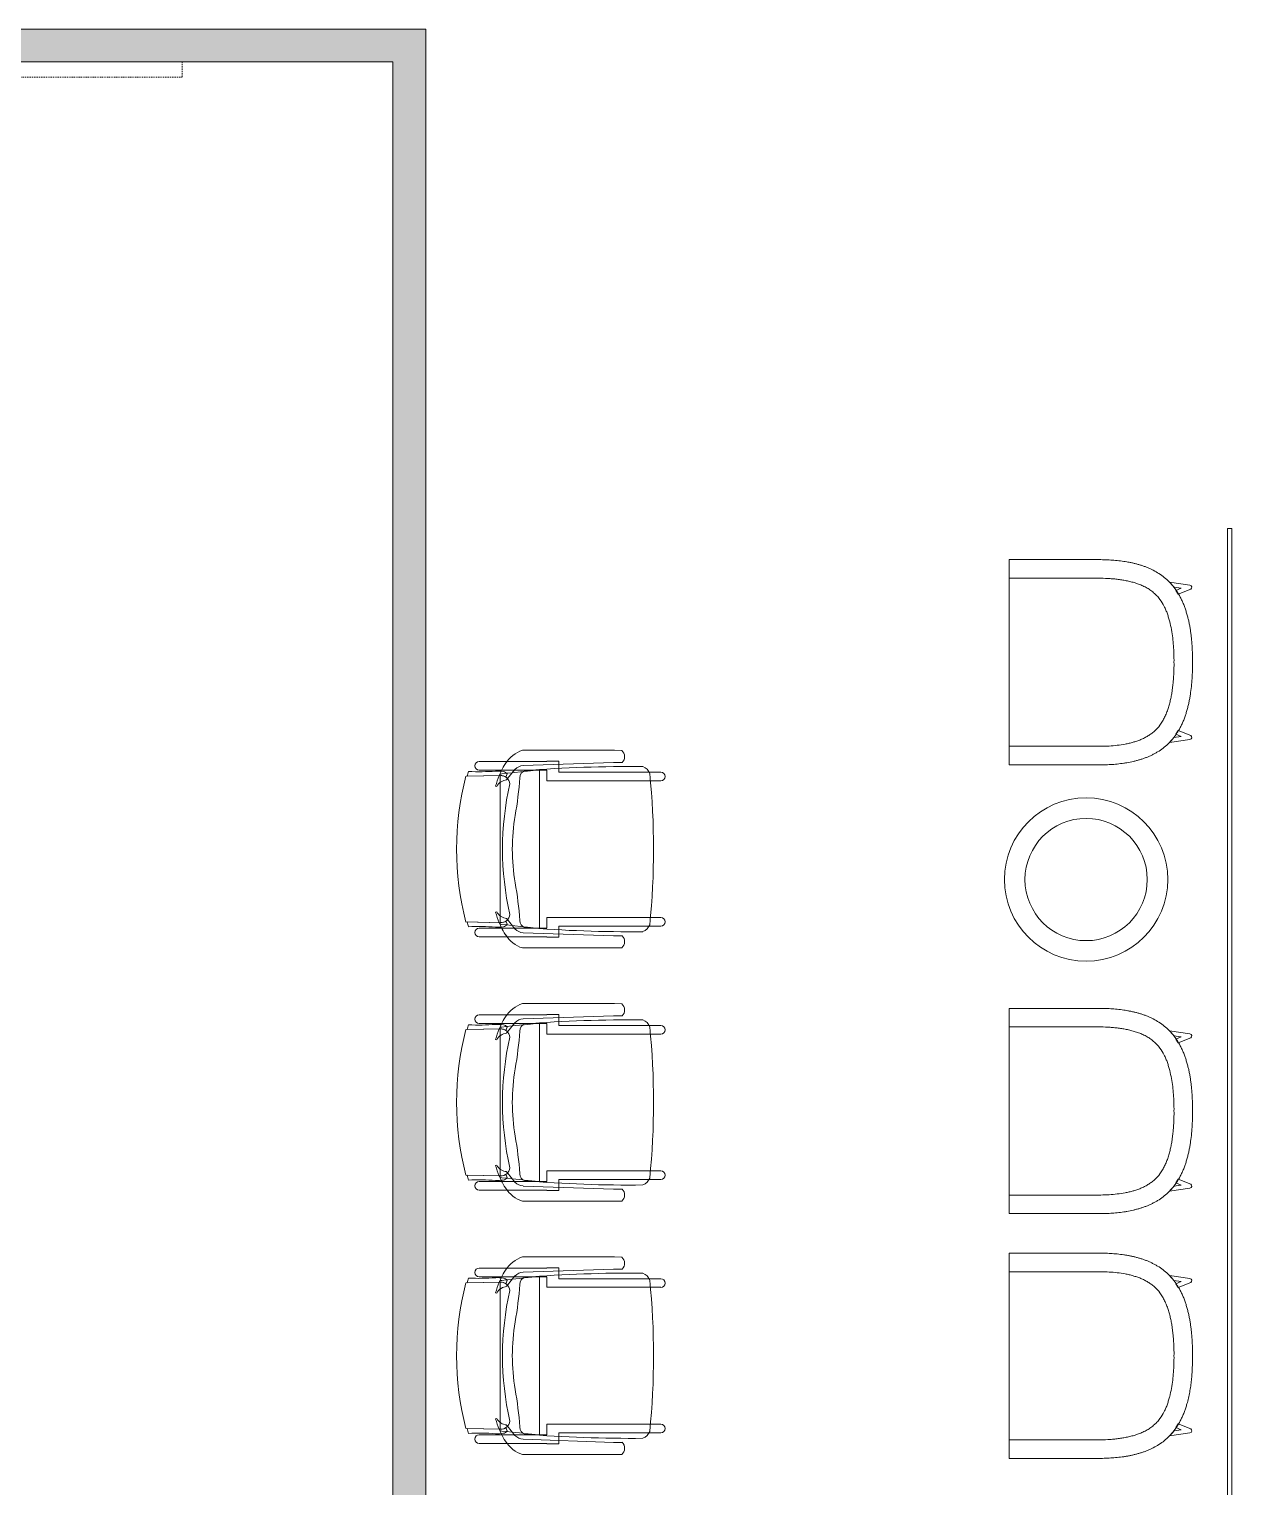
# Model space of a CAD drawing. Header units: inches. Extents: x 1076 to 2563, y 349 to 2134.
# Drawn here: x 1769.1 to 1906.7, y 1296.3 to 1463.2 of the extents above; entities that cross this region are included whole.
import ezdxf

# ---------------------------------------------------------------- set-up
doc = ezdxf.new("R2010")
doc.units = ezdxf.units.IN
doc.header["$MEASUREMENT"] = 0
doc.linetypes.add('Dash 1_16_', pattern=[0.125, 0.0625, -0.0625])
for name, color, linetype, lineweight in [('A-DETL-GENF', 92, 'Continuous', 9), ('A-DOOR', 31, 'Continuous', 13), ('A-WALL-PATT', 111, 'Continuous', 13), ('I-FURN', 30, 'Continuous', 9), ('I-WALL', 2, 'Continuous', 13)]:
    doc.layers.add(name, color=color, linetype=linetype, lineweight=lineweight)

# ---------------------------------------------------------------- blocks, each defined once
blk = doc.blocks.new('Barn Door - Glass Door - Int-GL1-GLSS-36_ x 84_-7402771-Level XX  POWER _ SIGNAL')
at = {"layer": 'A-DETL-GENF'}
for p, q in [((17.91, -11.5), (23.91, -11.5)), ((17.91, -11.5), (17.91, -12)), ((23.91, -11.04), (23.91, -11.5)), ((24.62, -11.75), (23.91, -11.04)), ((17.91, -12), (23.91, -12)), ((24.62, -11.75), (23.91, -12.46)), ((23.91, -12.46), (23.91, -12))]:
    blk.add_line(p, q, dxfattribs=at)
at = {"layer": 'A-DOOR', "linetype": 'Dash 1_16_', "lineweight": 9}
for p, q in [((-18, -1.87), (54, -1.87)), ((-18, -3.62), (-18, -1.87)), ((54, -3.62), (54, -1.87)), ((-18, -3.62), (54, -3.62))]:
    blk.add_line(p, q, dxfattribs=at)
at = {"layer": 'A-DOOR', "lineweight": 9}
for p, q in [((-17.81, -1.75), (18, -1.75)), ((-17.81, -1.75), (-17.81, -3.5)), ((18, -1.75), (18, -3.5)), ((18, -3.5), (-17.81, -3.5))]:
    blk.add_line(p, q, dxfattribs=at)
blk = doc.blocks.new('F-Haworth_Chair_X99-Seminar - X99 Seminar Chair with Glides-V25-Level XX  POWER _ SIGNAL')
at = {"layer": 'I-FURN'}
for p, q in [((-10.04, 10.02), (-10.04, 6.81)), ((-9.04, 7.4), (-9.04, 10.02)), ((-8.34, 11.52), (-8.42, 7.57)), ((-8.42, 7.57), (-8.34, 11.37)), ((8.42, 7.57), (8.34, 11.52)), ((8.34, 11.37), (8.42, 7.57)), ((9.04, 10.02), (9.04, 7.4)), ((10.04, 6.81), (10.04, 10.02)), ((-10.04, 6.81), (-10.04, 5)), ((-9.13, 5.92), (-8.07, 6.77)), ((-9.04, 5.99), (-9.04, 7.4)), ((-8.68, 6.87), (-8.75, 6.22)), ((-8.62, 7.42), (-8.68, 6.91)), ((-8.68, 6.91), (-8.68, 6.87)), ((-8.6, 7.6), (-8.62, 7.43)), ((-8.61, 6.81), (-8.23, 6.95)), ((-8.49, 7.6), (-8.56, 7.6)), ((-7.65, 7.6), (-8.4, 7.6)), ((-8.03, 6.81), (-7.95, 6.87)), ((7.65, 7.6), (-7.65, 7.6)), ((-7.18, 7.99), (-7.21, 8.13)), ((7.21, 8.13), (7.18, 7.99)), ((8.4, 7.6), (7.65, 7.6)), ((7.95, 6.87), (8.03, 6.81)), ((8.07, 6.77), (9.13, 5.92)), ((8.23, 6.95), (8.61, 6.81)), ((8.56, 7.6), (8.49, 7.6)), ((8.62, 7.43), (8.6, 7.6)), ((8.68, 6.91), (8.62, 7.42)), ((8.68, 6.87), (8.68, 6.91)), ((8.75, 6.22), (8.68, 6.87)), ((9.04, 7.4), (9.04, 5.99)), ((10.04, 5), (10.04, 6.81)), ((-11.32, 5.06), (-11.32, -5.48)), ((-9.04, 3.62), (-9.04, 5.99)), ((-8.75, 6.22), (-8.88, 4.99)), ((8.88, 4.99), (8.75, 6.22)), ((9.04, 5.99), (9.04, 3.62)), ((11.32, -5.48), (11.32, 5.06)), ((-10.04, 4.99), (-10.04, 2.27)), ((-9.92, -5.36), (-9.57, 4.97)), ((-8.9, 4.8), (-9.07, 3.2)), ((-9.04, 3.43), (-9.04, 3.62)), ((-9.04, 3.12), (-9.04, 3.43)), ((-8.88, 4.99), (-8.89, 4.91)), ((8.89, 4.91), (8.88, 4.99)), ((9.07, 3.2), (8.9, 4.8)), ((9.04, 3.62), (9.04, 3.43)), ((9.04, 3.43), (9.04, 3.12)), ((9.57, 4.97), (9.92, -5.36)), ((10.04, 2.27), (10.04, 4.99)), ((-10.04, 2.27), (-10.07, 2.27)), ((-10.07, 2.27), (-10.07, 0.89)), ((-9.07, 3.2), (-9.07, 3.12)), ((-9.07, 3.12), (9.07, 3.12)), ((-9.04, 2.27), (-9.04, 3.12)), ((-7.83, 2.27), (-9.04, 2.27)), ((-7.83, -9.57), (-7.83, 2.27)), ((9.04, 2.27), (7.83, 2.27)), ((7.83, 2.27), (7.83, -9.57)), ((9.04, 3.12), (9.04, 2.27)), ((9.07, 3.12), (9.07, 3.2)), ((10.07, 2.27), (10.04, 2.27)), ((10.07, 0.89), (10.07, 2.27)), ((-10.07, 0.89), (-9.71, 0.89)), ((-9.71, 0.89), (-9.2, 0.89)), ((-9.2, 0.89), (-8.82, 0.89)), ((-8.82, 0.89), (-8.82, -9.44)), ((8.82, 0.89), (9.2, 0.89)), ((8.82, -9.44), (8.82, 0.89)), ((9.2, 0.89), (9.71, 0.89)), ((9.71, 0.89), (10.07, 0.89)), ((-11.32, -5.48), (-11.3, -6.32)), ((-9.92, -6.36), (-9.92, -5.36)), ((9.92, -5.36), (9.92, -6.36)), ((11.3, -6.32), (11.32, -5.48)), ((-8.82, -9.44), (-8.82, -10.78)), ((-7.83, -10.78), (-7.83, -9.57)), ((7.83, -9.57), (7.83, -10.78)), ((8.82, -10.78), (8.82, -9.44))]:
    blk.add_line(p, q, dxfattribs=at)
for centre, radius, start, end in [((0, -20.29), 32.89, 75.3075, 104.696), ((-9.54, 10.02), 0.498, 360, 180), ((-36.06, 10.03), 27.2, 355.9857, 2.5118), ((0, -20.73), 33.17, 104.5766, 105.5522), ((0, -20.73), 33.17, 74.4478, 75.4234), ((36.06, 10.03), 27.2, 177.4882, 184.0143), ((9.54, 10.02), 0.498, 360, 180), ((-7.87, 3.92), 3.63, 121.9522, 161.8211), ((-4.71, -1.15), 9.61, 116.0036, 121.9522), ((-5.2, 7.86), 3.74, 175.9857, 189.9064), ((-4.71, -1.15), 9.61, 113.5094, 116.0036), ((-8.28, 7.33), 0.613, 189.9064, 237.4573), ((-4.71, -1.15), 9.61, 112.927, 113.3607), ((-4.71, -1.15), 9.61, 105.0666, 112.7369), ((-7.37, 7.55), 1.05, 178.8214, 214.7998), ((-7.37, 7.55), 1.05, 178.8214, 264.0446), ((-6.55, 6.76), 1.38, 160.4467, 174.9122), ((-6.55, 6.76), 1.38, 147.5752, 160.4467), ((-6.55, 6.76), 1.38, 117.0503, 145.9813), ((0, -26.49), 33.83, 77.2285, 102.7715), ((6.55, 6.76), 1.38, 34.0187, 62.9497), ((4.71, -1.15), 9.61, 67.2631, 74.9334), ((7.37, 7.55), 1.05, 275.9554, 1.1786), ((6.55, 6.76), 1.38, 5.0878, 32.4248), ((7.37, 7.55), 1.05, 325.2002, 1.1786), ((4.71, -1.15), 9.61, 66.6393, 67.073), ((4.71, -1.15), 9.61, 63.9964, 66.4906), ((8.28, 7.33), 0.613, 302.5427, 350.0936), ((5.2, 7.86), 3.74, 350.0936, 4.0143), ((4.71, -1.15), 9.61, 58.0478, 63.9964), ((7.87, 3.92), 3.63, 18.1789, 58.0478), ((-8.18, 4.9), 1.39, 132.8922, 177.1987), ((-8.24, 4.59), 0.763, 84.2338, 165.7662), ((-11.32, 48.08), 42.84, 274.2301, 280.0233), ((0, -15.97), 22.19, 79.9767, 100.0233), ((11.32, 48.08), 42.84, 259.9767, 265.7699), ((8.24, 4.59), 0.763, 14.2338, 95.7662), ((8.18, 4.9), 1.39, 2.8013, 47.1078), ((144.06, -7.32), 153.52, 175.4787, 180.5251), ((-144.06, -7.32), 153.52, 359.4749, 4.5213), ((-10.58, -5.68), 0.956, 221.8901, 314.1099), ((10.58, -5.68), 0.956, 225.8901, 318.1099), ((-8.21, -8.28), 1.31, 200.0433, 249.9567), ((0, 75.01), 84.96, 264.1475, 275.8525), ((8.21, -8.28), 1.31, 290.0433, 339.9567), ((-8.32, -10.78), 0.495, 180, 360), ((8.32, -10.78), 0.495, 180, 360)]:
    blk.add_arc(centre, radius, start, end, dxfattribs=at)
blk = doc.blocks.new('F-Haworth_Chair_X99-Seminar - X99 Seminar Chair with Glides-V26-Level XX  POWER _ SIGNAL')
at = {"layer": 'I-FURN'}
for p, q in [((-10.04, 10.02), (-10.04, 6.81)), ((-9.04, 7.4), (-9.04, 10.02)), ((-8.34, 11.52), (-8.42, 7.57)), ((-8.42, 7.57), (-8.34, 11.37)), ((8.42, 7.57), (8.34, 11.52)), ((8.34, 11.37), (8.42, 7.57)), ((9.04, 10.02), (9.04, 7.4)), ((10.04, 6.81), (10.04, 10.02)), ((-10.04, 6.81), (-10.04, 5)), ((-9.13, 5.92), (-8.07, 6.77)), ((-9.04, 5.99), (-9.04, 7.4)), ((-8.68, 6.87), (-8.75, 6.22)), ((-8.62, 7.42), (-8.68, 6.91)), ((-8.68, 6.91), (-8.68, 6.87)), ((-8.6, 7.6), (-8.62, 7.43)), ((-8.61, 6.81), (-8.23, 6.95)), ((-8.49, 7.6), (-8.56, 7.6)), ((-7.65, 7.6), (-8.4, 7.6)), ((-8.03, 6.81), (-7.95, 6.87)), ((7.65, 7.6), (-7.65, 7.6)), ((-7.18, 7.99), (-7.21, 8.13)), ((7.21, 8.13), (7.18, 7.99)), ((8.4, 7.6), (7.65, 7.6)), ((7.95, 6.87), (8.03, 6.81)), ((8.07, 6.77), (9.13, 5.92)), ((8.23, 6.95), (8.61, 6.81)), ((8.56, 7.6), (8.49, 7.6)), ((8.62, 7.43), (8.6, 7.6)), ((8.68, 6.91), (8.62, 7.42)), ((8.68, 6.87), (8.68, 6.91)), ((8.75, 6.22), (8.68, 6.87)), ((9.04, 7.4), (9.04, 5.99)), ((10.04, 5), (10.04, 6.81)), ((-11.32, 5.06), (-11.32, -5.48)), ((-9.04, 3.62), (-9.04, 5.99)), ((-8.75, 6.22), (-8.88, 4.99)), ((8.88, 4.99), (8.75, 6.22)), ((9.04, 5.99), (9.04, 3.62)), ((11.32, -5.48), (11.32, 5.06)), ((-10.04, 4.99), (-10.04, 2.27)), ((-9.92, -5.36), (-9.57, 4.97)), ((-8.9, 4.8), (-9.07, 3.2)), ((-9.04, 3.43), (-9.04, 3.62)), ((-9.04, 3.12), (-9.04, 3.43)), ((-8.88, 4.99), (-8.89, 4.91)), ((8.89, 4.91), (8.88, 4.99)), ((9.07, 3.2), (8.9, 4.8)), ((9.04, 3.62), (9.04, 3.43)), ((9.04, 3.43), (9.04, 3.12)), ((9.57, 4.97), (9.92, -5.36)), ((10.04, 2.27), (10.04, 4.99)), ((-10.04, 2.27), (-10.07, 2.27)), ((-10.07, 2.27), (-10.07, 0.89)), ((-9.07, 3.2), (-9.07, 3.12)), ((-9.07, 3.12), (9.07, 3.12)), ((-9.04, 2.27), (-9.04, 3.12)), ((-7.83, 2.27), (-9.04, 2.27)), ((-7.83, -9.57), (-7.83, 2.27)), ((9.04, 2.27), (7.83, 2.27)), ((7.83, 2.27), (7.83, -9.57)), ((9.04, 3.12), (9.04, 2.27)), ((9.07, 3.12), (9.07, 3.2)), ((10.07, 2.27), (10.04, 2.27)), ((10.07, 0.89), (10.07, 2.27)), ((-10.07, 0.89), (-9.71, 0.89)), ((-9.71, 0.89), (-9.2, 0.89)), ((-9.2, 0.89), (-8.82, 0.89)), ((-8.82, 0.89), (-8.82, -9.44)), ((8.82, 0.89), (9.2, 0.89)), ((8.82, -9.44), (8.82, 0.89)), ((9.2, 0.89), (9.71, 0.89)), ((9.71, 0.89), (10.07, 0.89)), ((-11.32, -5.48), (-11.3, -6.32)), ((-9.92, -6.36), (-9.92, -5.36)), ((9.92, -5.36), (9.92, -6.36)), ((11.3, -6.32), (11.32, -5.48)), ((-8.82, -9.44), (-8.82, -10.78)), ((-7.83, -10.78), (-7.83, -9.57)), ((7.83, -9.57), (7.83, -10.78)), ((8.82, -10.78), (8.82, -9.44))]:
    blk.add_line(p, q, dxfattribs=at)
for centre, radius, start, end in [((0, -20.29), 32.89, 75.3075, 104.696), ((-9.54, 10.02), 0.498, 360, 180), ((-36.06, 10.03), 27.2, 355.9857, 2.5118), ((0, -20.73), 33.17, 104.5766, 105.5522), ((0, -20.73), 33.17, 74.4478, 75.4234), ((36.06, 10.03), 27.2, 177.4882, 184.0143), ((9.54, 10.02), 0.498, 360, 180), ((-7.87, 3.92), 3.63, 121.9522, 161.8211), ((-4.71, -1.15), 9.61, 116.0036, 121.9522), ((-5.2, 7.86), 3.74, 175.9857, 189.9064), ((-4.71, -1.15), 9.61, 113.5094, 116.0036), ((-8.28, 7.33), 0.613, 189.9064, 237.4573), ((-4.71, -1.15), 9.61, 112.927, 113.3607), ((-4.71, -1.15), 9.61, 105.0666, 112.7369), ((-7.37, 7.55), 1.05, 178.8214, 214.7998), ((-7.37, 7.55), 1.05, 178.8214, 264.0446), ((-6.55, 6.76), 1.38, 147.5752, 174.9122), ((-6.55, 6.76), 1.38, 117.0503, 145.9813), ((0, -26.49), 33.83, 77.2285, 102.7715), ((6.55, 6.76), 1.38, 34.0187, 62.9497), ((4.71, -1.15), 9.61, 67.2631, 74.9334), ((7.37, 7.55), 1.05, 275.9554, 1.1786), ((6.55, 6.76), 1.38, 19.5533, 32.4248), ((6.55, 6.76), 1.38, 5.0878, 19.5533), ((7.37, 7.55), 1.05, 325.2002, 1.1786), ((4.71, -1.15), 9.61, 66.6393, 67.073), ((4.71, -1.15), 9.61, 63.9964, 66.4906), ((8.28, 7.33), 0.613, 302.5427, 350.0936), ((5.2, 7.86), 3.74, 350.0936, 4.0143), ((4.71, -1.15), 9.61, 58.0478, 63.9964), ((7.87, 3.92), 3.63, 18.1789, 58.0478), ((-8.18, 4.9), 1.39, 132.8922, 177.1987), ((-8.24, 4.59), 0.763, 84.2338, 165.7662), ((-11.32, 48.08), 42.84, 274.2301, 280.0233), ((0, -15.97), 22.19, 79.9767, 100.0233), ((11.32, 48.08), 42.84, 259.9767, 265.7699), ((8.24, 4.59), 0.763, 14.2338, 95.7662), ((8.18, 4.9), 1.39, 2.8013, 47.1078), ((144.06, -7.32), 153.52, 175.4787, 180.5251), ((-144.06, -7.32), 153.52, 359.4749, 4.5213), ((-10.58, -5.68), 0.956, 221.8901, 314.1099), ((10.58, -5.68), 0.956, 225.8901, 318.1099), ((-8.21, -8.28), 1.31, 200.0433, 249.9567), ((0, 75.01), 84.96, 264.1475, 275.8525), ((8.21, -8.28), 1.31, 290.0433, 339.9567), ((-8.32, -10.78), 0.495, 180, 360), ((8.32, -10.78), 0.495, 180, 360)]:
    blk.add_arc(centre, radius, start, end, dxfattribs=at)
blk = doc.blocks.new('F-Haworth_Chair_X99-Seminar - X99 Seminar Chair with Glides-V27-Level XX  POWER _ SIGNAL')
at = {"layer": 'I-FURN'}
for p, q in [((-10.04, 10.02), (-10.04, 6.81)), ((-9.04, 7.4), (-9.04, 10.02)), ((-8.34, 11.52), (-8.42, 7.57)), ((-8.42, 7.57), (-8.34, 11.37)), ((8.42, 7.57), (8.34, 11.52)), ((8.34, 11.37), (8.42, 7.57)), ((9.04, 10.02), (9.04, 7.4)), ((10.04, 6.81), (10.04, 10.02)), ((-10.04, 6.81), (-10.04, 5)), ((-9.13, 5.92), (-8.07, 6.77)), ((-9.04, 5.99), (-9.04, 7.4)), ((-8.68, 6.87), (-8.75, 6.22)), ((-8.62, 7.42), (-8.68, 6.91)), ((-8.68, 6.91), (-8.68, 6.87)), ((-8.6, 7.6), (-8.62, 7.43)), ((-8.61, 6.81), (-8.23, 6.95)), ((-8.49, 7.6), (-8.56, 7.6)), ((-7.65, 7.6), (-8.4, 7.6)), ((-8.03, 6.81), (-7.95, 6.87)), ((7.65, 7.6), (-7.65, 7.6)), ((-7.18, 7.99), (-7.21, 8.13)), ((7.21, 8.13), (7.18, 7.99)), ((8.4, 7.6), (7.65, 7.6)), ((7.95, 6.87), (8.03, 6.81)), ((8.07, 6.77), (9.13, 5.92)), ((8.23, 6.95), (8.61, 6.81)), ((8.56, 7.6), (8.49, 7.6)), ((8.62, 7.43), (8.6, 7.6)), ((8.68, 6.91), (8.62, 7.42)), ((8.68, 6.87), (8.68, 6.91)), ((8.75, 6.22), (8.68, 6.87)), ((9.04, 7.4), (9.04, 5.99)), ((10.04, 5), (10.04, 6.81)), ((-11.32, 5.06), (-11.32, -5.48)), ((-9.04, 3.62), (-9.04, 5.99)), ((-8.75, 6.22), (-8.88, 4.99)), ((8.88, 4.99), (8.75, 6.22)), ((9.04, 5.99), (9.04, 3.62)), ((11.32, -5.48), (11.32, 5.06)), ((-10.04, 4.99), (-10.04, 2.27)), ((-9.92, -5.36), (-9.57, 4.97)), ((-8.9, 4.8), (-9.07, 3.2)), ((-9.04, 3.43), (-9.04, 3.62)), ((-9.04, 3.12), (-9.04, 3.43)), ((-8.88, 4.99), (-8.89, 4.91)), ((8.89, 4.91), (8.88, 4.99)), ((9.07, 3.2), (8.9, 4.8)), ((9.04, 3.62), (9.04, 3.43)), ((9.04, 3.43), (9.04, 3.12)), ((9.57, 4.97), (9.92, -5.36)), ((10.04, 2.27), (10.04, 4.99)), ((-10.04, 2.27), (-10.07, 2.27)), ((-10.07, 2.27), (-10.07, 0.89)), ((-9.07, 3.2), (-9.07, 3.12)), ((-9.07, 3.12), (9.07, 3.12)), ((-9.04, 2.27), (-9.04, 3.12)), ((-7.83, 2.27), (-9.04, 2.27)), ((-7.83, -9.57), (-7.83, 2.27)), ((9.04, 2.27), (7.83, 2.27)), ((7.83, 2.27), (7.83, -9.57)), ((9.04, 3.12), (9.04, 2.27)), ((9.07, 3.12), (9.07, 3.2)), ((10.07, 2.27), (10.04, 2.27)), ((10.07, 0.89), (10.07, 2.27)), ((-10.07, 0.89), (-9.71, 0.89)), ((-9.71, 0.89), (-9.2, 0.89)), ((-9.2, 0.89), (-8.82, 0.89)), ((-8.82, 0.89), (-8.82, -9.44)), ((8.82, 0.89), (9.2, 0.89)), ((8.82, -9.44), (8.82, 0.89)), ((9.2, 0.89), (9.71, 0.89)), ((9.71, 0.89), (10.07, 0.89)), ((-11.32, -5.48), (-11.3, -6.32)), ((-9.92, -6.36), (-9.92, -5.36)), ((9.92, -5.36), (9.92, -6.36)), ((11.3, -6.32), (11.32, -5.48)), ((-8.82, -9.44), (-8.82, -10.78)), ((-7.83, -10.78), (-7.83, -9.57)), ((7.83, -9.57), (7.83, -10.78)), ((8.82, -10.78), (8.82, -9.44))]:
    blk.add_line(p, q, dxfattribs=at)
for centre, radius, start, end in [((0, -20.29), 32.89, 75.3075, 104.696), ((-9.54, 10.02), 0.498, 360, 180), ((-36.06, 10.03), 27.2, 355.9857, 2.5118), ((0, -20.73), 33.17, 104.5766, 105.5522), ((0, -20.73), 33.17, 74.4478, 75.4234), ((36.06, 10.03), 27.2, 177.4882, 184.0143), ((9.54, 10.02), 0.498, 360, 180), ((-7.87, 3.92), 3.63, 121.9522, 161.8211), ((-4.71, -1.15), 9.61, 116.0036, 121.9522), ((-5.2, 7.86), 3.74, 175.9857, 189.9064), ((-4.71, -1.15), 9.61, 113.5094, 116.0036), ((-8.28, 7.33), 0.613, 189.9064, 237.4573), ((-4.71, -1.15), 9.61, 112.927, 113.3607), ((-4.71, -1.15), 9.61, 105.0666, 112.7369), ((-7.37, 7.55), 1.05, 178.8214, 214.7998), ((-7.37, 7.55), 1.05, 178.8214, 264.0446), ((-6.55, 6.76), 1.38, 147.5752, 174.9122), ((-6.55, 6.76), 1.38, 117.0503, 145.9813), ((0, -26.49), 33.83, 77.2285, 102.7715), ((6.55, 6.76), 1.38, 34.0187, 62.9497), ((4.71, -1.15), 9.61, 67.2631, 74.9334), ((7.37, 7.55), 1.05, 275.9554, 1.1786), ((6.55, 6.76), 1.38, 5.0878, 32.4248), ((7.37, 7.55), 1.05, 325.2002, 1.1786), ((4.71, -1.15), 9.61, 66.6393, 67.073), ((4.71, -1.15), 9.61, 63.9964, 66.4906), ((8.28, 7.33), 0.613, 302.5427, 350.0936), ((5.2, 7.86), 3.74, 350.0936, 4.0143), ((4.71, -1.15), 9.61, 58.0478, 63.9964), ((7.87, 3.92), 3.63, 18.1789, 58.0478), ((-8.18, 4.9), 1.39, 132.8922, 177.1987), ((-8.24, 4.59), 0.763, 84.2338, 165.7662), ((-11.32, 48.08), 42.84, 274.2301, 280.0233), ((0, -15.97), 22.19, 79.9767, 100.0233), ((11.32, 48.08), 42.84, 259.9767, 265.7699), ((8.24, 4.59), 0.763, 14.2338, 95.7662), ((8.18, 4.9), 1.39, 2.8013, 47.1078), ((144.06, -7.32), 153.52, 175.4787, 180.5251), ((-144.06, -7.32), 153.52, 359.4749, 4.5213), ((-10.58, -5.68), 0.956, 221.8901, 314.1099), ((10.58, -5.68), 0.956, 225.8901, 318.1099), ((-8.21, -8.28), 1.31, 200.0433, 249.9567), ((0, 75.01), 84.96, 264.1475, 275.8525), ((8.21, -8.28), 1.31, 290.0433, 339.9567), ((-8.32, -10.78), 0.495, 180, 360), ((8.32, -10.78), 0.495, 180, 360)]:
    blk.add_arc(centre, radius, start, end, dxfattribs=at)
blk = doc.blocks.new('Haworth_Bong_Table - Bong-7393705-Level XX  POWER _ SIGNAL')
at = {"layer": 'I-FURN'}
blk.add_circle((0, 0), 7, dxfattribs=at)
for start, end in [(360, 180), (180, 360)]:
    blk.add_arc((0, 0), 9.35, start, end, dxfattribs=at)
blk = doc.blocks.new('Seating-Chair-Teknion-BBTCS_Tulip-R2013 - Sled Work Chair-7383291-Level XX  POWER _ SIGNAL')
at = {"layer": 'I-FURN'}
for p, q in [((-11.75, 0), (-11.75, 10.5)), ((-11.75, 10.5), (11.75, 10.5)), ((-9.62, 0), (-9.62, 10.5)), ((9.63, 10.5), (9.63, 0)), ((11.75, 10.5), (11.75, 0)), ((-8.84, -10.2), (-9.19, -7.85)), ((-8.6, -8.34), (-8.48, -9.18)), ((8.48, -9.18), (8.6, -8.34)), ((9.19, -7.85), (8.84, -10.2)), ((-8.48, -9.18), (-8.23, -8.57)), ((-7.8, -8.86), (-8.38, -10.29)), ((-8.23, -8.57), (-7.8, -8.86)), ((7.8, -8.86), (8.23, -8.57)), ((8.38, -10.29), (7.8, -8.86)), ((8.23, -8.57), (8.48, -9.18))]:
    blk.add_line(p, q, dxfattribs=at)
for centre, radius, start, end in [((-2.42, -0.37), 10.09, 227.8649, 232.2029), ((2.42, -0.37), 10.09, 307.7971, 312.1351), ((-8.59, -10.15), 0.253, 189.7663, 326.4154), ((8.59, -10.15), 0.253, 213.5846, 350.2337)]:
    blk.add_arc(centre, radius, start, end, dxfattribs=at)
for points, knots in [([(-8.81, -8.21), (-9, -8.04), (-9.37, -7.69), (-9.85, -7.13), (-10.2, -6.61), (-10.45, -6.17), (-10.62, -5.84), (-10.78, -5.5), (-10.92, -5.15), (-11.05, -4.8), (-11.16, -4.44), (-11.26, -4.08), (-11.38, -3.6), (-11.48, -3.11), (-11.56, -2.62), (-11.62, -2.12), (-11.69, -1.5), (-11.73, -0.75), (-11.75, -0.25), (-11.75, 0)], [-1, -1, -1, -1, -0.916667, -0.833333, -0.75, -0.708333, -0.666667, -0.625, -0.583333, -0.541667, -0.5, -0.458333, -0.416667, -0.333333, -0.291667, -0.25, -0.166667, -0.083333, 0, 0, 0, 0]), ([(-7.2, -6.77), (-7.45, -6.58), (-7.79, -6.26), (-8.18, -5.78), (-8.44, -5.39), (-8.63, -5.05), (-8.76, -4.77), (-8.89, -4.49), (-9.02, -4.13), (-9.16, -3.68), (-9.28, -3.23), (-9.4, -2.63), (-9.51, -1.87), (-9.59, -0.94), (-9.62, -0.32), (-9.62, 0)], [-1, -1, -1, -1, -0.875, -0.8125, -0.75, -0.6875, -0.65625, -0.625, -0.5625, -0.5, -0.4375, -0.375, -0.25, -0.125, 0, 0, 0, 0]), ([(7.2, -6.77), (7.35, -6.66), (7.62, -6.42), (7.97, -6.05), (8.24, -5.7), (8.43, -5.4), (8.57, -5.17), (8.69, -4.94), (8.84, -4.61), (9, -4.2), (9.16, -3.69), (9.29, -3.17), (9.39, -2.65), (9.48, -2.12), (9.54, -1.59), (9.6, -0.89), (9.62, -0.35), (9.63, 0)], [0, 0, 0, 0, 0.071429, 0.142857, 0.214286, 0.25, 0.285714, 0.321429, 0.357143, 0.428571, 0.5, 0.571429, 0.642857, 0.714286, 0.785714, 0.857143, 1, 1, 1, 1]), ([(11.75, 0), (11.75, -0.25), (11.73, -0.75), (11.68, -1.5), (11.61, -2.24), (11.52, -2.86), (11.43, -3.35), (11.35, -3.72), (11.26, -4.08), (11.16, -4.44), (11.05, -4.8), (10.92, -5.15), (10.78, -5.5), (10.57, -5.95), (10.27, -6.5), (9.85, -7.13), (9.37, -7.69), (9, -8.04), (8.81, -8.21)], [-1, -1, -1, -1, -0.916667, -0.833333, -0.75, -0.666667, -0.625, -0.583333, -0.541667, -0.5, -0.458333, -0.416667, -0.375, -0.333333, -0.25, -0.166667, -0.083333, 0, 0, 0, 0]), ([(0, -10.5), (-0.31, -10.5), (-0.94, -10.49), (-1.87, -10.45), (-2.79, -10.37), (-3.55, -10.27), (-4.16, -10.17), (-4.62, -10.08), (-5.07, -9.98), (-5.52, -9.85), (-5.96, -9.72), (-6.4, -9.57), (-6.84, -9.4), (-7.25, -9.2), (-7.66, -8.99), (-8.19, -8.67), (-8.57, -8.4), (-8.81, -8.21)], [-1, -1, -1, -1, -0.9, -0.8, -0.7, -0.6, -0.55, -0.5, -0.45, -0.4, -0.35, -0.3, -0.25, -0.2, -0.15, -0.1, 0, 0, 0, 0]), ([(0, -8.37), (-0.27, -8.38), (-0.68, -8.37), (-1.22, -8.35), (-1.61, -8.33), (-2.01, -8.3), (-2.41, -8.27), (-2.81, -8.22), (-3.25, -8.16), (-3.74, -8.09), (-4.26, -7.98), (-4.78, -7.86), (-5.21, -7.73), (-5.55, -7.61), (-5.88, -7.49), (-6.29, -7.31), (-6.75, -7.06), (-7.05, -6.87), (-7.2, -6.77)], [-1, -1, -1, -1, -0.892857, -0.839286, -0.785714, -0.732143, -0.678571, -0.625, -0.571429, -0.5, -0.428571, -0.357143, -0.285714, -0.25, -0.214286, -0.142857, -0.071429, 0, 0, 0, 0]), ([(7.2, -6.77), (6.94, -6.95), (6.55, -7.19), (5.98, -7.45), (5.55, -7.62), (5.1, -7.76), (4.5, -7.93), (3.74, -8.09), (2.81, -8.23), (1.88, -8.32), (0.95, -8.36), (0.32, -8.38), (0, -8.37)], [-1, -1, -1, -1, -0.875, -0.8125, -0.75, -0.6875, -0.625, -0.5, -0.375, -0.25, -0.125, 0, 0, 0, 0]), ([(8.81, -8.21), (8.57, -8.4), (8.19, -8.67), (7.66, -8.99), (7.25, -9.2), (6.84, -9.4), (6.4, -9.57), (5.96, -9.72), (5.52, -9.85), (5.07, -9.98), (4.62, -10.08), (4.16, -10.17), (3.7, -10.25), (3.25, -10.31), (2.64, -10.38), (1.87, -10.45), (0.94, -10.49), (0.31, -10.5), (0, -10.5)], [-1, -1, -1, -1, -0.9, -0.85, -0.8, -0.75, -0.7, -0.65, -0.6, -0.55, -0.5, -0.45, -0.4, -0.35, -0.3, -0.2, -0.1, 0, 0, 0, 0])]:
    blk.add_open_spline(points, degree=3, knots=knots, dxfattribs=at)
blk = doc.blocks.new('Seating-Chair-Teknion-BBTCS_Tulip-R2013 - Sled Work Chair-7375380-Level XX  POWER _ SIGNAL')
at = {"layer": 'I-FURN'}
for p, q in [((-8.84, 10.2), (-9.19, 7.85)), ((-7.8, 8.86), (-8.38, 10.29)), ((8.38, 10.29), (7.8, 8.86)), ((9.19, 7.85), (8.84, 10.2)), ((-8.6, 8.34), (-8.48, 9.18)), ((-8.48, 9.18), (-8.23, 8.57)), ((-8.23, 8.57), (-7.8, 8.86)), ((7.8, 8.86), (8.23, 8.57)), ((8.23, 8.57), (8.48, 9.18)), ((8.48, 9.18), (8.6, 8.34)), ((-11.75, 0), (-11.75, -10.5)), ((-9.62, 0), (-9.62, -10.5)), ((9.63, -10.5), (9.63, 0)), ((11.75, -10.5), (11.75, 0)), ((-11.75, -10.5), (11.75, -10.5))]:
    blk.add_line(p, q, dxfattribs=at)
for centre, radius, start, end in [((-8.59, 10.15), 0.253, 33.5846, 170.2337), ((8.59, 10.15), 0.253, 9.7663, 146.4154), ((-2.42, 0.37), 10.09, 127.7971, 132.1351), ((2.42, 0.37), 10.09, 47.8649, 52.2029)]:
    blk.add_arc(centre, radius, start, end, dxfattribs=at)
for points, knots in [([(0, 10.5), (-0.31, 10.5), (-0.94, 10.49), (-1.87, 10.45), (-2.64, 10.38), (-3.25, 10.31), (-3.7, 10.25), (-4.16, 10.17), (-4.62, 10.08), (-5.07, 9.98), (-5.52, 9.85), (-5.96, 9.72), (-6.4, 9.57), (-6.84, 9.4), (-7.25, 9.2), (-7.66, 8.99), (-8.19, 8.67), (-8.57, 8.4), (-8.81, 8.21)], [0, 0, 0, 0, 0.1, 0.2, 0.3, 0.35, 0.4, 0.45, 0.5, 0.55, 0.6, 0.65, 0.7, 0.75, 0.8, 0.85, 0.9, 1, 1, 1, 1]), ([(8.81, 8.21), (8.57, 8.4), (8.19, 8.67), (7.66, 8.99), (7.25, 9.2), (6.84, 9.4), (6.4, 9.57), (5.96, 9.72), (5.45, 9.88), (4.85, 10.03), (4.27, 10.15), (3.82, 10.23), (3.36, 10.3), (2.79, 10.37), (2.1, 10.43), (1.17, 10.49), (0.47, 10.5), (0, 10.5)], [0, 0, 0, 0, 0.1, 0.15, 0.2, 0.25, 0.3, 0.35, 0.4, 0.475, 0.55, 0.5875, 0.625, 0.7, 0.775, 0.85, 1, 1, 1, 1]), ([(0, 8.37), (-0.27, 8.38), (-0.68, 8.37), (-1.22, 8.35), (-1.61, 8.33), (-2.01, 8.3), (-2.41, 8.27), (-2.81, 8.22), (-3.25, 8.16), (-3.74, 8.09), (-4.26, 7.98), (-4.78, 7.86), (-5.21, 7.73), (-5.55, 7.61), (-5.88, 7.49), (-6.29, 7.31), (-6.75, 7.06), (-7.05, 6.87), (-7.2, 6.77)], [-1, -1, -1, -1, -0.892857, -0.839286, -0.785714, -0.732143, -0.678571, -0.625, -0.571429, -0.5, -0.428571, -0.357143, -0.285714, -0.25, -0.214286, -0.142857, -0.071429, 0, 0, 0, 0]), ([(7.2, 6.77), (6.94, 6.95), (6.55, 7.19), (5.98, 7.45), (5.55, 7.62), (5.1, 7.76), (4.5, 7.93), (3.74, 8.09), (2.81, 8.23), (1.88, 8.32), (0.95, 8.36), (0.32, 8.38), (0, 8.37)], [-1, -1, -1, -1, -0.875, -0.8125, -0.75, -0.6875, -0.625, -0.5, -0.375, -0.25, -0.125, 0, 0, 0, 0]), ([(-8.81, 8.21), (-9, 8.04), (-9.37, 7.69), (-9.85, 7.13), (-10.2, 6.61), (-10.45, 6.17), (-10.62, 5.84), (-10.78, 5.5), (-10.92, 5.15), (-11.05, 4.8), (-11.16, 4.44), (-11.26, 4.08), (-11.35, 3.72), (-11.43, 3.35), (-11.5, 2.99), (-11.56, 2.62), (-11.62, 2.12), (-11.69, 1.5), (-11.73, 0.75), (-11.75, 0.25), (-11.75, 0)], [0, 0, 0, 0, 0.083333, 0.166667, 0.25, 0.291667, 0.333333, 0.375, 0.416667, 0.458333, 0.5, 0.541667, 0.583333, 0.625, 0.666667, 0.708333, 0.75, 0.833333, 0.916667, 1, 1, 1, 1]), ([(-7.2, 6.77), (-7.45, 6.58), (-7.79, 6.26), (-8.18, 5.78), (-8.44, 5.39), (-8.63, 5.05), (-8.76, 4.77), (-8.89, 4.49), (-9.02, 4.13), (-9.16, 3.68), (-9.28, 3.23), (-9.4, 2.63), (-9.51, 1.87), (-9.59, 0.94), (-9.62, 0.32), (-9.62, 0)], [-1, -1, -1, -1, -0.875, -0.8125, -0.75, -0.6875, -0.65625, -0.625, -0.5625, -0.5, -0.4375, -0.375, -0.25, -0.125, 0, 0, 0, 0]), ([(7.2, 6.77), (7.35, 6.66), (7.62, 6.42), (7.97, 6.05), (8.24, 5.7), (8.43, 5.4), (8.57, 5.17), (8.69, 4.94), (8.84, 4.61), (9, 4.2), (9.16, 3.69), (9.29, 3.17), (9.39, 2.65), (9.48, 2.12), (9.54, 1.59), (9.6, 0.89), (9.62, 0.35), (9.63, 0)], [0, 0, 0, 0, 0.071429, 0.142857, 0.214286, 0.25, 0.285714, 0.321429, 0.357143, 0.428571, 0.5, 0.571429, 0.642857, 0.714286, 0.785714, 0.857143, 1, 1, 1, 1]), ([(11.75, 0), (11.75, 0.25), (11.73, 0.75), (11.69, 1.5), (11.62, 2.12), (11.56, 2.62), (11.5, 2.99), (11.43, 3.35), (11.35, 3.72), (11.26, 4.08), (11.16, 4.44), (11.05, 4.8), (10.92, 5.15), (10.78, 5.5), (10.57, 5.95), (10.27, 6.5), (9.85, 7.13), (9.37, 7.69), (9, 8.04), (8.81, 8.21)], [0, 0, 0, 0, 0.083333, 0.166667, 0.25, 0.291667, 0.333333, 0.375, 0.416667, 0.458333, 0.5, 0.541667, 0.583333, 0.625, 0.666667, 0.75, 0.833333, 0.916667, 1, 1, 1, 1])]:
    blk.add_open_spline(points, degree=3, knots=knots, dxfattribs=at)

msp = doc.modelspace()

# ---------------------------------------------------------------- hatches: boundary and pattern name
at = {"layer": 'A-WALL-PATT', "lineweight": 9}
h = msp.add_hatch(color=7, dxfattribs=at)
h.paths.add_polyline_path([(1810.71, 1459.42), (1810.71, 1463.17), (1750.59, 1463.17), (1750.59, 1459.42), (1762.42, 1459.42)], flags=0)
h.paths.add_polyline_path([(1678.59, 1459.42), (1678.59, 1463.17), (1556.25, 1463.17), (1556.25, 1459.42), (1664.42, 1459.42)], flags=0)
msp.add_hatch(color=7, dxfattribs=at).paths.add_polyline_path([(1811.42, 1254.74), (1814.46, 1254.74), (1814.46, 1463.17), (1810.71, 1463.17), (1810.71, 1254.74)], flags=0)

# ---------------------------------------------------------------- linework, layer by layer
at = {"layer": 'I-WALL', "color": 8, "lineweight": 20}
for p, q in [((1814.46, 1463.17), (1750.59, 1463.17)), ((1814.46, 1164.49), (1814.46, 1463.17)), ((1750.59, 1459.42), (1810.71, 1459.42)), ((1810.71, 1459.42), (1810.71, 965.62))]:
    msp.add_line(p, q, dxfattribs=at)
at = {"layer": 'I-WALL'}
for p, q in [((1906.75, 1406), (1906.25, 1406)), ((1906.25, 1406), (1906.25, 1258.82)), ((1906.75, 1258.82), (1906.75, 1406))]:
    msp.add_line(p, q, dxfattribs=at)

# ---------------------------------------------------------------- block references
at = {"layer": 'A-DOOR'}
msp.add_blockref('Barn Door - Glass Door - Int-GL1-GLSS-36_ x 84_-7402771-Level XX  POWER _ SIGNAL', (1732.59, 1461.29), dxfattribs=at)
at = {"layer": 'I-FURN'}
for name, p, rotation in [('Seating-Chair-Teknion-BBTCS_Tulip-R2013 - Sled Work Chair-7383291-Level XX  POWER _ SIGNAL', (1891.75, 1390.68), 90.00000000000014), ('F-Haworth_Chair_X99-Seminar - X99 Seminar Chair with Glides-V27-Level XX  POWER _ SIGNAL', (1830.59, 1369.29), 90.00000000000064), ('F-Haworth_Chair_X99-Seminar - X99 Seminar Chair with Glides-V26-Level XX  POWER _ SIGNAL', (1830.59, 1340.29), 90.00000000000064), ('Seating-Chair-Teknion-BBTCS_Tulip-R2013 - Sled Work Chair-7383291-Level XX  POWER _ SIGNAL', (1891.75, 1339.31), 90.00000000000014), ('F-Haworth_Chair_X99-Seminar - X99 Seminar Chair with Glides-V25-Level XX  POWER _ SIGNAL', (1830.59, 1311.29), 90.00000000000064), ('Seating-Chair-Teknion-BBTCS_Tulip-R2013 - Sled Work Chair-7375380-Level XX  POWER _ SIGNAL', (1891.75, 1311.29), 270.0000000000002)]:
    msp.add_blockref(name, p, dxfattribs=dict(at, rotation=rotation))
msp.add_blockref('Haworth_Bong_Table - Bong-7393705-Level XX  POWER _ SIGNAL', (1890.06, 1365.81), dxfattribs=at)

doc.saveas('drawing.dxf')
